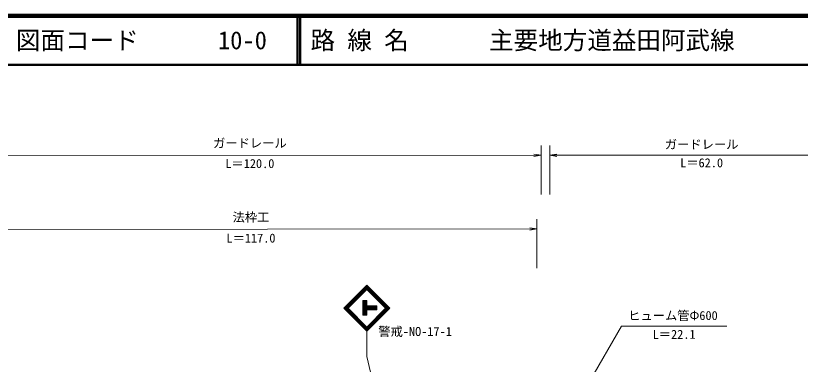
# Model space of a CAD drawing. Units: millimetres, scale not verified. Extents: x 40000 to 680000, y 20000 to 380000.
# Drawn here: x 120344 to 280102, y 309082 to 380000 of the extents above; entities that cross this region are included whole.
import ezdxf
from ezdxf.enums import TextEntityAlignment as Align

# ---------------------------------------------------------------- set-up
doc = ezdxf.new("R2010")
doc.units = ezdxf.units.MM
doc.header["$LTSCALE"] = 1000
for name, color, linetype, lineweight in [('M-STR-STR3', 7, 'Continuous', 13), ('M-STR-STRC', 7, 'Continuous', 13), ('M-TTL', 2, 'Continuous', 140), ('M-TTL-LINE', 7, 'Continuous', 50)]:
    doc.layers.add(name, color=color, linetype=linetype, lineweight=lineweight)
doc.layers.add('M-TTL-TXT', color=7, linetype='Continuous')
doc.styles.add('ＭＳ ゴシック', font='')
doc.styles.get('ＭＳ ゴシック').set_extended_font_data('MS Gothic')

# ---------------------------------------------------------------- blocks, each defined once
blk = doc.blocks.new('open_arrow')
at = {"color": 0, "linetype": 'Continuous', "lineweight": -2}
blk.add_lwpolyline([(7.5, 1.25), (0, 0), (7.5, -1.25)], dxfattribs=at)

msp = doc.modelspace()

# ---------------------------------------------------------------- linework, layer by layer
at = {"layer": 'M-STR-STR3'}
for p, q in [((227325, 343609), (227318, 353609)), ((229098, 343611), (229091, 353611)), ((108742, 351532), (227319, 351609)), ((229092, 351611), (290937, 351651)), ((226486, 328609), (226480, 338609)), ((110034, 336533), (226481, 336609)), ((224765, 284175), (243663, 316812)), ((243663, 316812), (265170, 316826))]:
    msp.add_line(p, q, dxfattribs=at)
at = {"layer": 'M-STR-STRC'}
for p, q in [((187175, 320485), (191839, 325155)), ((187317, 320485), (191839, 325013)), ((187458, 320485), (191839, 324872)), ((187600, 320485), (191840, 324730)), ((187670, 320414), (191910, 324660)), ((187741, 320344), (191981, 324589)), ((187812, 320273), (192052, 324518)), ((195873, 320278), (191628, 324518)), ((195944, 320349), (191698, 324589)), ((196014, 320420), (191769, 324660)), ((196509, 320491), (191839, 325155)), ((196368, 320491), (191839, 325013)), ((196226, 320491), (191839, 324872)), ((196085, 320491), (191840, 324730)), ((191040, 322087), (191039, 319087)), ((191840, 322086), (191040, 322087)), ((191140, 322087), (191139, 319087)), ((191240, 322087), (191239, 319087)), ((191340, 322087), (191339, 319087)), ((191440, 322087), (191439, 319087)), ((191540, 322087), (191539, 319087)), ((191640, 322087), (191639, 319087)), ((191740, 322087), (191739, 319087)), ((191840, 322086), (191839, 319086)), ((191845, 315821), (187175, 320485)), ((191845, 315962), (187317, 320485)), ((191845, 316104), (187458, 320485)), ((191845, 316245), (187600, 320485)), ((191916, 316316), (187670, 320556)), ((191986, 316387), (187741, 320626)), ((192057, 316457), (187812, 320697)), ((191633, 316457), (195873, 320703)), ((191704, 316386), (195943, 320632)), ((191774, 316316), (196014, 320561)), ((193861, 320986), (191840, 320986)), ((193861, 320886), (191840, 320886)), ((193861, 320786), (191840, 320786)), ((193861, 320686), (191840, 320686)), ((193861, 320586), (191840, 320586)), ((193861, 320486), (191840, 320486)), ((193861, 320386), (191840, 320386)), ((193861, 320286), (191840, 320286)), ((193861, 320186), (191840, 320186)), ((191845, 316245), (196085, 320491)), ((191845, 316104), (196226, 320491)), ((191845, 315962), (196368, 320491)), ((191845, 315821), (196509, 320491)), ((193861, 320986), (193861, 320186)), ((191839, 319086), (191039, 319087)), ((191845, 315821), (191849, 310654)), ((191849, 310654), (198038, 284405))]:
    msp.add_line(p, q, dxfattribs=at)
at = {"layer": 'M-TTL'}
msp.add_line((680000, 380000), (40000, 380000), dxfattribs=at)
at = {"layer": 'M-TTL-LINE'}
for p, q in [((177750, 380000), (177750, 370000)), ((178250, 380000), (178250, 370000)), ((40000, 370000), (680000, 370000))]:
    msp.add_line(p, q, dxfattribs=at)

# ---------------------------------------------------------------- block references
at = {"layer": 'M-STR-STR3', "xscale": 193, "yscale": 193, "rotation": 180}
for p in [(227319, 351609), (226481, 336609)]:
    msp.add_blockref('open_arrow', p, dxfattribs=at)
at = {"layer": 'M-STR-STR3', "xscale": 193, "yscale": 193}
msp.add_blockref('open_arrow', (229092, 351611), dxfattribs=at)

# ---------------------------------------------------------------- texts
at = {"layer": 'M-STR-STR3', "style": 'ＭＳ ゴシック'}
for s, p in [('ガードレール', (160529, 354993)), ('ガードレール', (252513, 354738)), ('L＝120.0', (163031, 350839)), ('L＝62.0', (255640, 350989)), ('法枠工', (164505, 339928)), ('L＝117.0', (163258, 335668)), ('ヒューム管Φ600', (245040, 319911)), ('L＝22.1', (250042, 316090))]:
    msp.add_text(s, height=1833, rotation=0.037, dxfattribs=at).set_placement(p, align=Align.TOP_LEFT)
at = {"layer": 'M-STR-STRC', "style": 'ＭＳ ゴシック'}
msp.add_text('警戒-NO-17-1', height=1833, rotation=0.037, dxfattribs=at).set_placement((194175, 314283), align=Align.BOTTOM_LEFT)
at = {"layer": 'M-TTL-TXT', "style": 'ＭＳ ゴシック'}
for s, p in [('図面コード', (120380, 375000)), ('路 線 名', (180380, 375000)), ('主要地方道益田阿武線', (216734, 375000)), ('10-0', (161521, 375000))]:
    msp.add_text(s, height=3666, dxfattribs=at).set_placement(p, align=Align.MIDDLE_LEFT)

doc.saveas('drawing.dxf')
